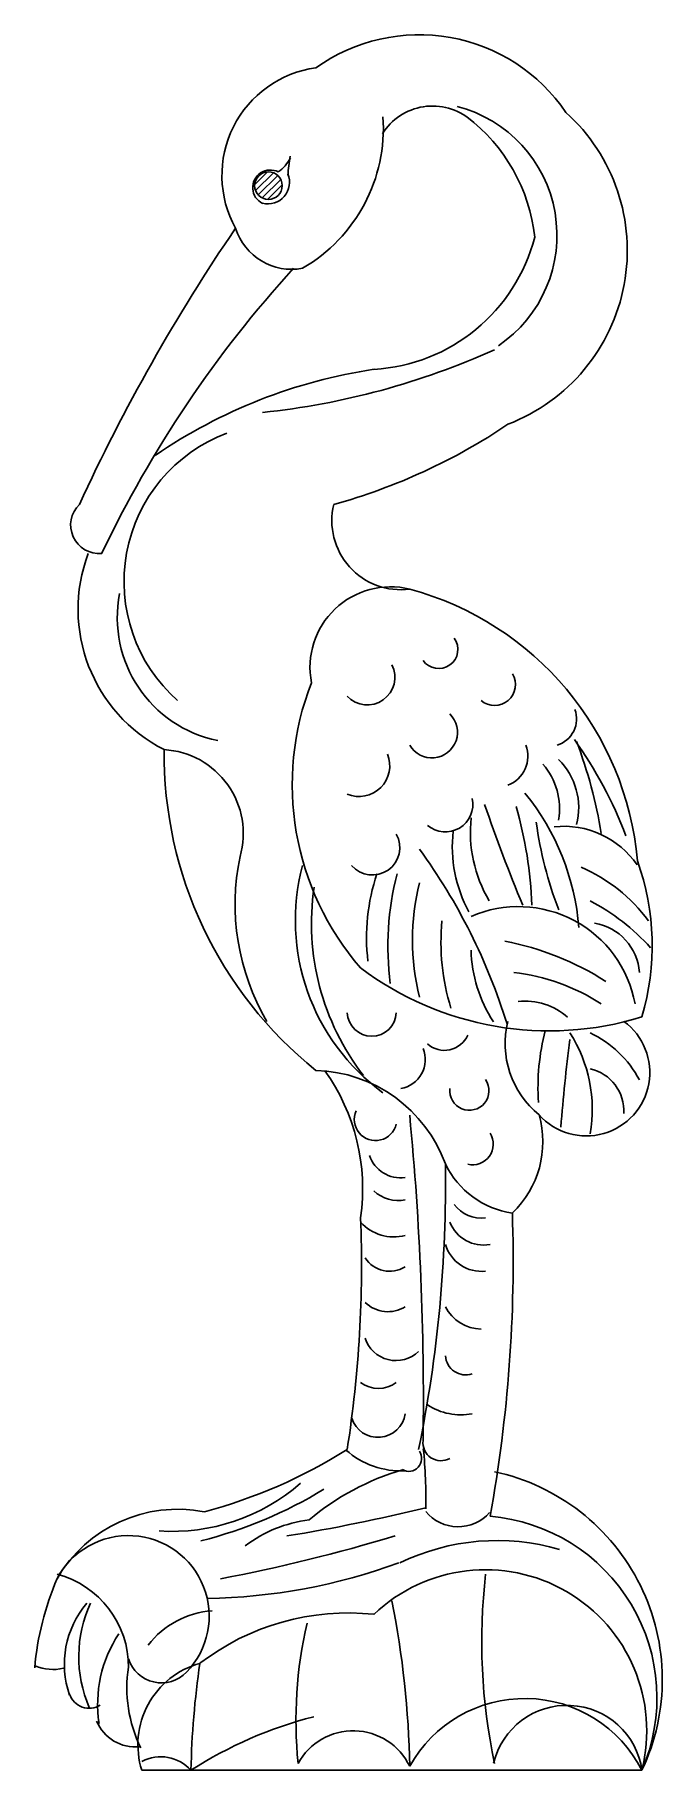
# Model space of a CAD drawing. Extents: x 727 to 832, y 2258 to 2548.
import ezdxf

# ---------------------------------------------------------------- set-up
doc = ezdxf.new("R2010")
doc.units = 0
doc.header["$LTSCALE"] = 10
doc.header["$MEASUREMENT"] = 0
doc.layers.get('0').update_dxf_attribs({"color": 3, "linetype": 'CONTINUOUS'})
doc.layers.add('3', color=3, linetype='CONTINUOUS')

msp = doc.modelspace()

# ---------------------------------------------------------------- hatches: boundary and pattern name
h = msp.add_hatch()
h.set_pattern_fill('ANSI31', color=256, scale=2.561589, style=0)
h.set_pattern_definition([(45, (139.598, -4635.011), (-5.750932, 5.750932), [])])
h.paths.add_polyline_path([(764.25, 2522.54, 1), (768.84, 2522.54, 1)])
at = {"layer": '3'}
h = msp.add_hatch(dxfattribs=at)
h.set_pattern_fill('ANSI31', color=256, scale=0.256159, style=0)
h.set_pattern_definition([(45, (139.5982, -4635.01096), (-0.57509321, 0.57509321), [])])
h.paths.add_polyline_path([(764.25, 2522.54, 1), (768.84, 2522.54, 1)])

# ---------------------------------------------------------------- linework, layer by layer
msp.add_line((745.38, 2257.52), (828.97, 2257.52))
msp.add_circle((766.54, 2522.54), 2.3)
for centre, radius, start, end in [((791.74, 2518.11), 29.67, 34.2258, 125.5494), ((776.96, 2524.23), 18.19, 97.8366, 208.9764), ((758.62, 2532.17), 27.13, 300.1634, 3.9832), ((793.97, 2526), 9.86, 49.4841, 148.1778), ((792.49, 2514.22), 22.28, 304.0717, 75.4854), ((781.93, 2510.79), 29.29, 6.1643, 52.594), ((795.4, 2511.69), 31.13, 291.0168, 47.9161), ((764.17, 2530.5), 6.93, 305.2052, 330.9405), ((833.06, 2518.59), 63.53, 171.9744, 174.8714), ((766.86, 2522.21), 2.95, 63.2456, 243.7901), ((766.42, 2523.12), 3.64, 256.2244, 22.4022), ((1024.59, 2335.98), 318.83, 145.7496, 155.2987), ((770.42, 2518.36), 9.81, 197.4047, 280.7302), ((761.05, 2515.42), 5.460356135245095e-13, 0, 111.4991), ((782.47, 2521.28), 29.51, 273.3319, 345.5734), ((915.6, 2376.64), 196.03, 137.6396, 154.5022), ((752.49, 2609.66), 125.73, 275.9659, 294.3441), ((797.32, 2404.93), 87.89, 98.5921, 124.4314), ((750.44, 2566.13), 100.62, 285.5854, 303.9108), ((768.94, 2456.31), 26.54, 110.6862, 228.5108), ((738.25, 2465.78), 4.77, 133.874, 275.0671), ((788.67, 2466.49), 11.53, 166.3184, 277.3923), ((761.03, 2451.69), 26.31, 159.2188, 243.0786), ((762.31, 2450.32), 21.03, 169.0662, 258.3797), ((786.95, 2441.99), 13.46, 76.203, 191.0616), ((776.66, 2405.1), 51.75, 4.9828, 74.8829), ((795, 2445), 3.21, 215.5271, 35.4814), ((817.36, 2422.36), 46.84, 158.6551, 220.8735), ((804.33, 2439.1), 3.49, 230.0396, 31.0925), ((793.86, 2431.13), 4.29, 210.1692, 45.5122), ((813.48, 2433.35), 4.57, 286.5382, 20.2758), ((817, 2427.5), 67.89, 179.3836, 231.2267), ((748.29, 2414.2), 14.05, 344.0712, 86.6181), ((781.7, 2425.5), 5.12, 247.1243, 22.8046), ((804.71, 2427.11), 5.19, 290.9756, 21.0465), ((777.79, 2395.22), 40.77, 4.547, 39.1048), ((796.12, 2419.04), 4.59, 229.3888, 12.4759), ((815.93, 2400.54), 14.86, 34.4329, 96.2673), ((783.92, 2411.83), 4.57, 220.6619, 29.255), ((799.88, 2402.38), 38.91, 168.1845, 210.2601), ((710.84, 2352.76), 100.06, 17.1933, 35.9937), ((788.86, 2395.42), 41.83, 343.4638, 19.8133), ((806.71, 2399.65), 35.67, 165.0606, 233.864), ((808.32, 2382.15), 19.82, 10.3665, 113.4662), ((813.48, 2433.67), 52.49, 233.0717, 287.144), ((821.46, 2379.04), 15.35, 165.9529, 230.9597), ((819.68, 2374.22), 10.61, 222.0144, 53.6397), ((797.1, 2368.1), 23.57, 349.9289, 32.7183), ((773.8, 2350.84), 23.74, 19.8972, 88.3508), ((748.31, 2354.79), 33.98, 351.7832, 35.5035), ((293.19, 2319.38), 499.25, 359.2302, 5.4822), ((795.91, 2362.65), 16.5, 313.7315, 15.722), ((573.05, 2355.76), 223.09, 348.4743, 0.812), ((809.36, 2365.25), 14.67, 205.5607, 261.9992), ((580.86, 2342.11), 201.24, 351.1595, 2.2284), ((781.95, 2349.94), 1.820118711748365e-13, 163.5664, 0), ((568.1, 2342.82), 239.35, 349.6954, 1.8924), ((784.93, 2326.47), 5.08, 234.0131, 305.9869), ((733.38, 2384.67), 86.87, 284.9779, 302.2288), ((790, 2309.68), 2.16, 240.4023, 33.4768), ((795.38, 2312.3), 3.01, 172.9366, 299.7493), ((714.86, 2303.08), 78, 358.6443, 6.0359), ((796.82, 2272.7), 35.56, 334.7262, 77.7996), ((751.35, 2277.9), 23.28, 78.9131, 149.9214), ((798.26, 2305.22), 6.98, 219.0186, 318.7806), ((727.12, 2274.82), 16.03, 359.4542, 75.2222), ((802.81, 2264.1), 26.97, 345.8834, 133.6799), ((776.49, 2270.32), 49.21, 156.9645, 174.9291), ((779.88, 2243.15), 40.69, 83.9239, 127.5415), ((748.67, 2277.95), 5.81, 198.037, 316.0047), ((730.53, 2281.88), 7.5, 246.6239, 283.4481), ((758.85, 2261.79), 14.13, 105.4724, 197.5842), ((736.58, 2271.35), 3.46, 198.1322, 302.3148), ((744.3, 2268.43), 7.01, 202.3663, 275.7689)]:
    msp.add_arc(centre, radius, start, end)
for centre, radius, start, end in [((783.07, 2440.31), 4.6, 223.0985, 26.819), ((758.1, 2387.65), 73.05, 20.9849, 35.3573), ((744.49, 2401.56), 78.71, 9.2364, 20.8357), ((803.72, 2418.31), 11.49, 350.6167, 40.7042), ((807.06, 2418.5), 11.35, 345.6648, 45.2161), ((1095.52, 2520.19), 309.82, 199.0518, 202.3862), ((744.29, 2400.1), 66.3, 1.8174, 16.2833), ((822.94, 2414.43), 22.64, 173.9579, 210.4725), ((875.63, 2424.79), 64.91, 187.7246, 201.0723), ((819.95, 2411.95), 22.67, 173.3753, 208.6581), ((816.76, 2396.77), 33.82, 161.5928, 186.6807), ((834.52, 2395.38), 48.02, 165.4491, 187.5351), ((807.94, 2383.43), 27.38, 36.124, 66.6259), ((815.27, 2399.15), 41.54, 171.6384, 217.7492), ((830.53, 2396.39), 39.9, 166.1429, 193.8571), ((802.99, 2370.21), 37.04, 42.1883, 62.1306), ((832.79, 2396.02), 37.41, 174.5398, 197.1861), ((819.56, 2390.3), 9.03, 4.2018, 80.416), ((822.85, 2395.14), 22.43, 181.1109, 213.638), ((796.49, 2347.77), 49.37, 57.6131, 78.833), ((803.7, 2357.19), 33.98, 57.0549, 83.4965), ((809.46, 2375.44), 10.71, 48.5178, 96.2231), ((783.81, 2384.41), 4.11, 182.6576, 357.3424), ((795.96, 2382.15), 4.23, 228.0986, 336.9285), ((850.16, 2371.66), 38.56, 165.6537, 183.6212), ((812.63, 2364.53), 18.03, 27.9331, 64.8024), ((787.85, 2376.39), 4.91, 279.5405, 22.2902), ((1092.14, 2344.07), 277.51, 172.6201, 175.6534), ((818.73, 2367.8), 7.22, 356.4659, 77.3427), ((800.13, 2371.19), 3.28, 173.7783, 34.2605), ((784.45, 2366.39), 3.55, 156.2052, 346.9674), ((800.68, 2362.23), 3.45, 256.2051, 32.6515), ((788.66, 2362.09), 5.5, 198.2552, 277.7973), ((788.29, 2358.89), 6.08, 227.5374, 280.6097), ((802.09, 2355.41), 5.53, 215.8945, 277.7596), ((787.54, 2354.3), 7.58, 222.3877, 284.2528), ((802.47, 2351.36), 6, 201.2044, 280.7465), ((802.15, 2347.23), 6.27, 196.3342, 276.3512), ((786.8, 2345.85), 4.87, 212.534, 302.4389), ((786.53, 2339.73), 5.51, 225.8354, 301.5), ((802.22, 2338.15), 6.84, 207.0822, 268.9709), ((787.86, 2331.47), 5.43, 197.7959, 314.165), ((799.48, 2327.02), 3.36, 183.2468, 289.4391), ((784.85, 2317.81), 4.61, 197.82, 351.6954), ((798.74, 2327.23), 10.26, 236.9269, 280.4805), ((788.78, 2321.66), 14.08, 228.7237, 272.3159), ((801.56, 2265.69), 43.96, 106.6866, 129.9454), ((750.46, 2329.97), 32.5, 266.1611, 311.2625), ((737.1, 2367.98), 74.33, 284.1442, 301.3699), ((776.03, 2277.32), 22.23, 96.9643, 126.9688), ((724.16, 2579.82), 286.73, 279.125, 283.8568), ((801.04, 2269.66), 30.45, 336.5156, 85.2057), ((743.14, 2283.29), 13.49, 316.0047, 152.2431), ((706.36, 2564.37), 279.73, 280.7536, 286.9058), ((804.8, 2258.61), 37.34, 73.816, 115.8453), ((754.87, 2383.15), 96.89, 270.8412, 290.1952), ((899.6, 2279.03), 97.41, 173.3471, 192.0554), ((748.3, 2275.23), 15.87, 139.8733, 198.9544), ((756.28, 2276.51), 21.44, 155.3465, 203.3041), ((632.78, 2255.19), 157.41, 1.0924, 11.2291), ((758.27, 2269.27), 14.99, 94.4269, 142.1153), ((843.21, 2265.88), 72.07, 166.9805, 185.7318), ((759.47, 2268.54), 21.48, 146.723, 188.5223), ((765.51, 2271.26), 22.63, 171.0261, 206.2261), ((898.35, 2254.45), 144.79, 171.6769, 178.784), ((809.39, 2247.56), 21.97, 26.9677, 151.0572), ((816.46, 2255.75), 12.64, 8.0846, 166.555), ((791.51, 2198.52), 70.14, 104.3522, 122.724), ((780.7, 2253.64), 10.49, 25.6997, 151.2791), ((748.53, 2252.98), 6.8, 41.8749, 117.5403)]:
    msp.add_arc(centre, radius, start, end, dxfattribs=at)

doc.saveas('drawing.dxf')
